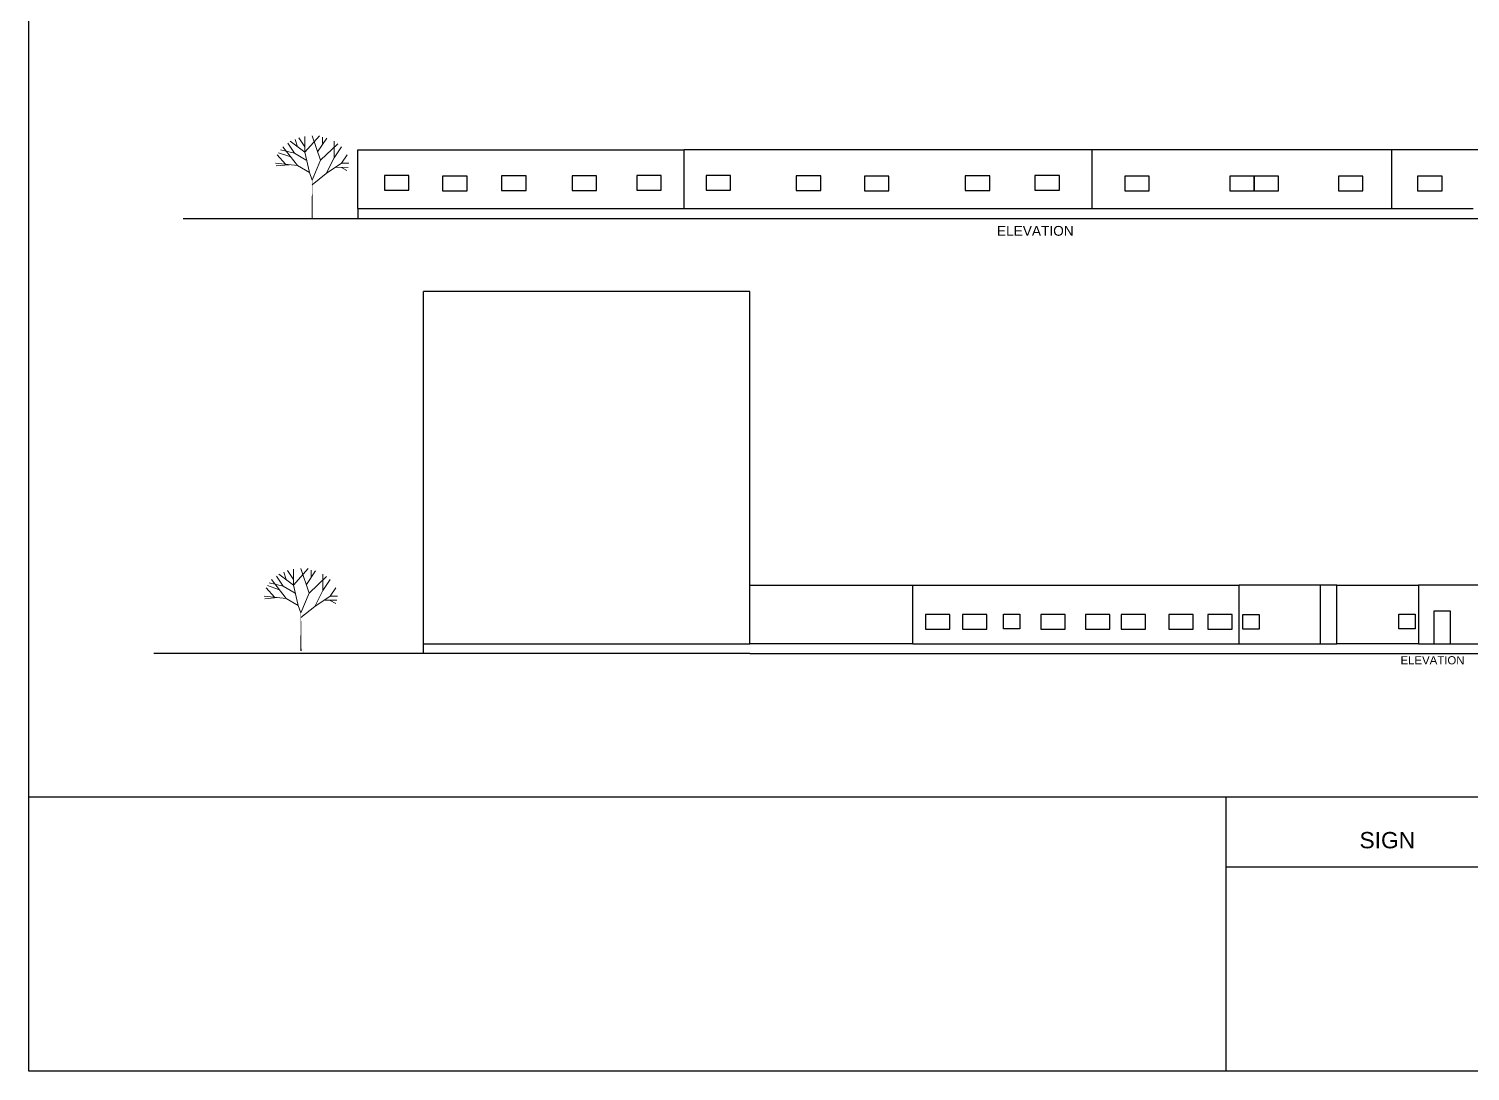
# Model space of a CAD drawing. Header units: millimetres. Extents: x -315744025 to 315695903, y -17416609 to 215511297.
# Drawn here: x 57945 to 146304, y 20687 to 84591 of the extents above; entities that cross this region are included whole.
import ezdxf

# ---------------------------------------------------------------- set-up
doc = ezdxf.new("R2010")
doc.units = ezdxf.units.MM
doc.layers.add('finiture', color=7, linetype='Continuous', lineweight=20)
doc.styles.get("Standard").update_dxf_attribs({"font": 'arial.ttf'})

# ---------------------------------------------------------------- blocks, each defined once
blk = doc.blocks.new('02ETRE03')
for p, q in [((-0.8, 9.6), (-2.4, 11.2)), ((-1.87, 11.47), (-1.6, 10.4)), ((-0.8, 10.4), (-1.46, 11.72)), ((-0.8, 9.6), (0.8, 12)), ((-0.8, 9.6), (-0.8, 11.92)), ((0.9, 8.45), (0, 12)), ((0.6, 9.67), (1.6, 11.67)), ((1.13, 11.8), (1.13, 10.88)), ((2.4, 8.8), (2.4, 11.2)), ((-2.45, 8.96), (-3.67, 9.53)), ((-1.93, 9.47), (-3.47, 9.93)), ((-1.62, 7.65), (-3.2, 10.4)), ((-1.93, 9.47), (-2.67, 10.93)), ((-0.64, 8.45), (-1.93, 9.47)), ((-0.3, 6.65), (-0.8, 9.6)), ((0.9, 8.45), (2.8, 10.84)), ((2.4, 8.8), (3.2, 10.4)), ((-1.62, 7.65), (-4, 8)), ((-2.9, 7.85), (-3.81, 9.22)), ((0, 5.54), (0.9, 8.45)), ((1.52, 6.49), (2.4, 8.8)), ((1.52, 6.49), (3.2, 8)), ((3.2, 8), (3.81, 9.22)), ((3.2, 8), (4, 8)), ((-2.53, 7.78), (-3.94, 7.6)), ((-0.3, 6.65), (-1.62, 7.65)), ((0, 5.54), (-0.3, 6.65)), ((0, 4.87), (1.52, 6.49)), ((2.64, 7.42), (3.93, 7.4)), ((3.2, 7.37), (3.8, 6.93))]:
    blk.add_line(p, q)
blk.add_lwpolyline([(0, 0, 0.133, 0.0333, 0), (0, 5.54, 0.0333, 0.0333, 0)], format="xyseb")

msp = doc.modelspace()

# ---------------------------------------------------------------- linework, layer by layer
for p, q in [((78122, 73569), (78122, 77169)), ((78122, 77169), (98122, 77169)), ((98122, 73569), (98122, 77169)), ((123122, 77169), (98122, 77169)), ((123122, 73569), (123122, 77169)), ((141492, 77169), (123122, 77169)), ((141492, 73569), (141492, 77169)), ((157492, 77169), (141492, 77169)), ((78122, 73569), (78122, 75569)), ((79740, 75600), (79740, 74700)), ((81240, 75600), (79740, 75600)), ((81240, 74700), (81240, 75600)), ((83314, 75564), (83314, 74664)), ((84814, 75564), (83314, 75564)), ((84814, 74664), (84814, 75564)), ((86924, 75570), (86924, 74670)), ((88424, 75570), (86924, 75570)), ((88424, 74670), (88424, 75570)), ((91250, 75578), (91250, 74678)), ((92750, 75578), (91250, 75578)), ((92750, 74678), (92750, 75578)), ((95217, 75591), (95217, 74691)), ((96717, 75591), (95217, 75591)), ((96717, 74691), (96717, 75591)), ((99468, 75594), (99468, 74694)), ((100968, 75594), (99468, 75594)), ((100968, 74694), (100968, 75594)), ((104995, 75575), (104995, 74675)), ((106495, 75575), (104995, 75575)), ((106495, 74675), (106495, 75575)), ((109176, 75562), (109176, 74662)), ((110676, 75562), (109176, 75562)), ((110676, 74662), (110676, 75562)), ((115348, 75578), (115348, 74678)), ((116848, 75578), (115348, 75578)), ((116848, 74678), (116848, 75578)), ((119625, 75598), (119625, 74698)), ((121125, 75598), (119625, 75598)), ((121125, 74698), (121125, 75598)), ((125129, 75560), (125129, 74660)), ((126629, 75560), (125129, 75560)), ((126629, 74660), (126629, 75560)), ((131560, 75560), (131560, 74660)), ((133060, 75560), (131560, 75560)), ((133060, 74660), (133060, 75560)), ((133062, 75560), (133062, 74660)), ((134562, 75560), (133062, 75560)), ((134562, 74660), (134562, 75560)), ((138233, 75565), (138233, 74665)), ((139733, 75565), (138233, 75565)), ((139733, 74665), (139733, 75565)), ((143082, 75565), (143082, 74665)), ((144582, 75565), (143082, 75565)), ((144582, 74665), (144582, 75565)), ((79740, 74700), (81240, 74700)), ((83314, 74664), (84814, 74664)), ((86924, 74670), (88424, 74670)), ((91250, 74678), (92750, 74678)), ((95217, 74691), (96717, 74691)), ((99468, 74694), (100968, 74694)), ((104995, 74675), (106495, 74675)), ((109176, 74662), (110676, 74662)), ((115348, 74678), (116848, 74678)), ((119625, 74698), (121125, 74698)), ((125129, 74660), (126629, 74660)), ((131560, 74660), (133060, 74660)), ((133062, 74660), (134562, 74660)), ((138233, 74665), (139733, 74665)), ((143082, 74665), (144582, 74665)), ((78122, 73569), (98122, 73569)), ((78122, 73569), (78122, 72969)), ((98122, 73569), (103122, 73569)), ((103122, 73569), (113122, 73569)), ((113122, 73569), (123122, 73569)), ((123122, 73569), (129122, 73569)), ((129122, 73569), (134122, 73569)), ((134122, 73569), (136492, 73569)), ((136492, 73569), (141492, 73569)), ((141492, 73569), (146492, 73569)), ((67415, 72969), (190170, 72969)), ((102138, 68491), (82138, 68491)), ((82138, 46891), (82138, 68491)), ((102138, 64891), (102138, 68491)), ((102138, 61291), (102138, 64891)), ((102138, 57691), (102138, 61291)), ((102138, 54091), (102138, 57691)), ((102138, 50491), (102138, 54091)), ((102138, 46891), (102138, 50491)), ((102138, 50491), (132138, 50491)), ((102138, 46891), (102138, 50491)), ((112138, 46891), (112138, 50491)), ((132138, 46891), (132138, 50491)), ((137138, 50491), (132138, 50491)), ((137138, 46891), (137138, 50491)), ((138138, 50491), (137138, 50491)), ((138138, 46891), (138138, 50491)), ((138138, 50491), (143138, 50491)), ((143138, 50491), (143138, 46891)), ((155138, 50491), (143138, 50491)), ((112906, 48691), (112906, 47791)), ((114406, 48691), (112906, 48691)), ((114406, 47791), (114406, 48691)), ((115177, 48691), (115177, 47791)), ((116677, 48691), (115177, 48691)), ((116677, 47791), (116677, 48691)), ((117702, 47796), (117702, 48696)), ((117702, 48696), (118702, 48696)), ((118702, 48696), (118702, 47796)), ((119974, 48691), (119974, 47791)), ((121474, 48691), (119974, 48691)), ((121474, 47791), (121474, 48691)), ((122723, 48691), (122723, 47791)), ((124223, 48691), (122723, 48691)), ((124223, 47791), (124223, 48691)), ((124909, 48691), (124909, 47791)), ((126409, 48691), (124909, 48691)), ((126409, 47791), (126409, 48691)), ((127830, 48691), (127830, 47791)), ((129330, 48691), (127830, 48691)), ((129330, 47791), (129330, 48691)), ((130220, 48691), (130220, 47791)), ((131720, 48691), (130220, 48691)), ((131720, 47791), (131720, 48691)), ((132369, 47790), (132369, 48690)), ((132369, 48690), (133369, 48690)), ((133369, 48690), (133369, 47790)), ((141933, 47796), (141933, 48696)), ((141933, 48696), (142933, 48696)), ((142933, 48696), (142933, 47796)), ((144087, 46904), (144087, 48904)), ((144087, 48904), (145087, 48904)), ((145087, 48904), (145087, 46904)), ((112906, 47791), (114406, 47791)), ((115177, 47791), (116677, 47791)), ((118702, 47796), (117702, 47796)), ((119974, 47791), (121474, 47791)), ((122723, 47791), (124223, 47791)), ((124909, 47791), (126409, 47791)), ((127830, 47791), (129330, 47791)), ((130220, 47791), (131720, 47791)), ((133369, 47790), (132369, 47790)), ((142933, 47796), (141933, 47796)), ((82138, 46291), (82138, 46891)), ((82138, 46891), (102138, 46891)), ((112138, 46891), (102138, 46891)), ((112138, 46891), (117138, 46891)), ((117138, 46891), (119138, 46891)), ((119138, 46891), (122138, 46891)), ((122138, 46891), (127138, 46891)), ((127138, 46891), (132138, 46891)), ((132138, 46891), (137138, 46891)), ((137138, 46891), (138138, 46891)), ((143138, 46891), (138138, 46891)), ((143138, 46891), (155138, 46891)), ((102138, 46291), (65602, 46291)), ((102138, 46291), (191843, 46291)), ((57945, 37510), (204760, 37510)), ((131352, 20687), (131352, 37510)), ((131352, 33221), (204760, 33221))]:
    msp.add_line(p, q)
msp.add_lwpolyline([(57945, 148494), (204760, 148494), (204760, 20687), (57945, 20687)], close=True)

# ---------------------------------------------------------------- block references
at = {"layer": 'finiture', "linetype": 'Continuous', "xscale": 560.8796432562318, "yscale": 420.6597324448817, "zscale": 560.8796432571191}
for p in [(75315, 72985), (74625, 46447)]:
    msp.add_blockref('02ETRE03', p, dxfattribs=at)

# ---------------------------------------------------------------- texts
at = {"attachment_point": 1}
for s, width, heights, insert, char_height in [('ELEVATION', 22.8, [0], (117294, 72505), 600), ('ELEVATION', 22.8, [0], (142035, 46128), 500), ('SIGN', 213.81, [163], (139517, 35351), 1000)]:
    msp.add_mtext_dynamic_manual_height_columns(s, width=width, gutter_width=12.5, heights=heights, dxfattribs=dict(at, insert=insert, char_height=char_height))

doc.saveas('drawing.dxf')
